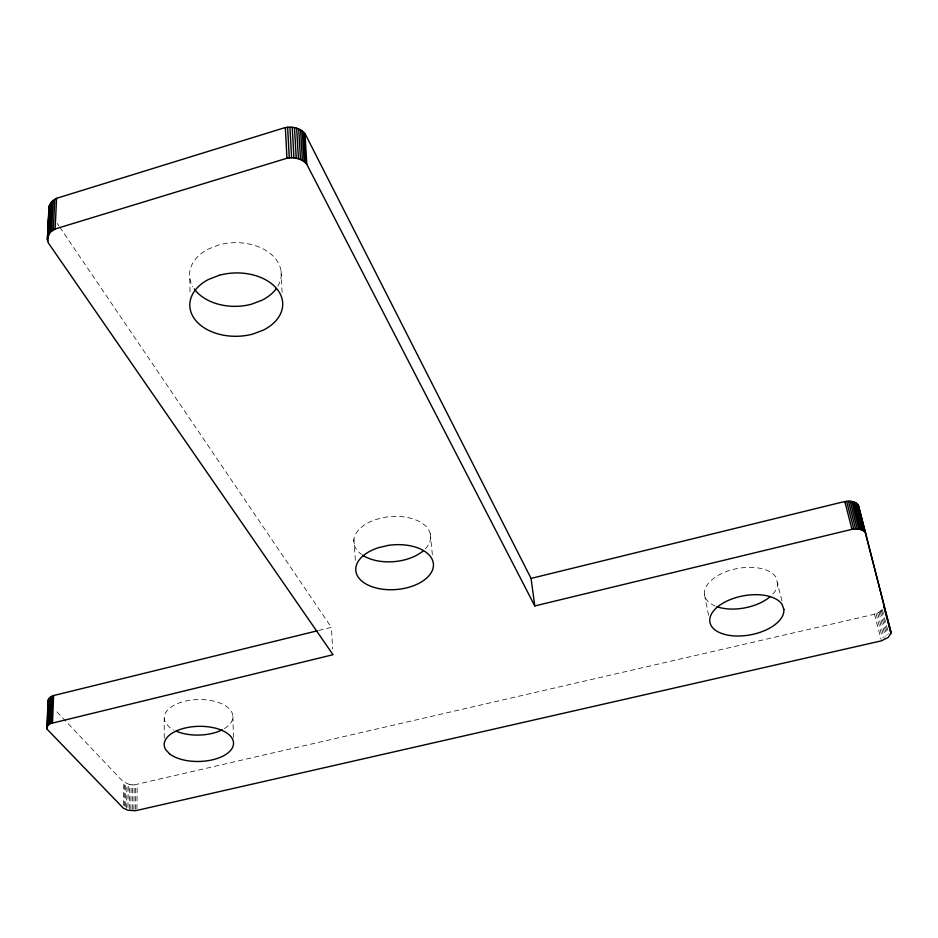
<?xml version="1.0" encoding="UTF-8"?>
<svg xmlns="http://www.w3.org/2000/svg" width="938" height="938" viewBox="0 0 938 938"><rect width="100%" height="100%" fill="white"/><g stroke="black" fill="none" stroke-linecap="round" stroke-linejoin="round"><path stroke-width="0.7" stroke-dasharray="4.69 3.52" d="M164.232 738.183L164.244 718.567M133.9 809.388L134.181 784.918L872.856 614.601L879 612.256L883.068 608.774M135.435 809.295L135.705 784.836M136.936 809.107L137.194 784.649M129.35 809.072L129.667 784.602L123.066 781.647L55.319 710.172M130.828 809.271L131.132 784.801L129.667 784.602M132.352 809.377L132.645 784.907L131.132 784.801M124.367 805.965L124.707 782.913M125.434 806.504L125.762 783.453M126.618 808.404L126.958 783.922M127.955 807.337L128.26 784.297M123.453 805.379L123.804 782.304M318.639 630.488L331.395 627.37L332.685 648.955M132.645 784.907L134.181 784.918M57.288 223.467L58.93 225.894M59.751 227.102L331.395 627.37M781.929 600.906L776.007 577.327A37.168 20.038 -10.8 0 0 721.639 573.599A37.168 20.038 -10.8 0 0 715.624 606.229M882.318 609.7L888.591 633.607M881.38 610.603L887.641 634.498M880.266 611.459L886.516 635.354M879 612.256L885.238 636.14M877.605 612.971L884.182 638.262M876.092 613.616L882.295 637.488M874.497 614.155L881.052 639.435M704.473 594.657L708.718 616.078M430.272 533.757L432.359 554.827M353.896 539.256L355.479 561.768M281.095 271.328L282.115 292.808M232.917 716.55L233.398 737.503M189.886 278.844L190.027 294.638M425.301 548.824A38.552 22.594 -4.8 0 0 423.976 524.6A38.552 22.594 -4.8 0 0 386.034 517.096L376.279 519.382A38.552 22.594 -4.8 0 0 361.447 554.393M277.824 286.266A45.88 31.845 -0.9 0 0 268.104 251.912A45.88 31.845 -0.9 0 0 218.671 244.994L208.025 249.18A45.88 31.845 -0.9 0 0 192.9 286.84M777.719 582.334A37.168 20.038 -10.8 0 1 771.247 595.712M224.417 728.568A34.354 17.763 -1.3 0 0 205.727 699.807A34.354 17.763 -1.3 0 0 165.745 723.104L169.461 727.243A34.354 17.763 -1.3 0 0 173.858 730.081"/><path stroke-width="1.41" d="M50.007 723.69L333.037 654.712L48.307 242.895L47.404 239.718L49.233 205.891L51.801 201.541L56.585 198.317L283.135 128.189C291.108 125.751 301.567 127.638 305.929 135.389L531.072 578.406L842.981 501.936C848.058 500.833 855.022 500.4 858.352 505.219L891.1 632.74L888.38 637.312L881.415 640.842L135.424 810.737L127.92 810.221L123.417 808.251L47.135 729.225L47.533 725.871L50.007 723.69L51.121 696.653L53.607 695.539L317.22 630.84M51.191 723.104L52.294 696.055M52.516 722.588L53.607 695.539M46.912 728.38L48.037 700.522L51.121 696.653M47.135 729.225L48.248 699.678M47.533 725.871L48.67 698.845M48.108 717.265L48.284 713.009M48.166 725.086L49.304 698.06M48.999 724.359L50.124 697.321M47.392 238.111L50.277 232.19L55.119 228.978L56.585 198.317M51.672 230.971L53.173 200.31M53.29 229.892L54.779 199.231M47.404 239.718L48.952 207.474M47.674 236.528L49.233 205.891M47.709 241.324L48.295 229.658M48.741 220.911L48.952 209.092M48.26 235.004L49.808 204.355M49.128 233.55L50.675 202.889M50.277 232.19L51.801 201.541M55.119 228.978L286.958 158.241C293.981 156.904 302.247 158.534 306.843 164.408L534.789 605.936L851.985 529.325C856.617 528.68 862.737 528.61 865.668 532.936M858.352 505.219L883.948 605.104M857.754 504.327L865.059 532.057M856.933 503.518L864.238 531.26M884.053 605.983L891.1 632.74M883.936 606.898L890.983 633.642M855.902 502.827L863.206 530.568M854.694 502.24L861.987 529.993M853.31 501.783L860.592 529.536M851.786 501.455L859.044 529.22M850.145 501.267L857.391 529.032M48.272 702.234L48.037 700.522M848.409 501.22L855.644 528.985M846.615 501.314L853.826 529.091M844.798 501.56L851.985 529.325M531.072 578.406L534.789 605.936M304.967 133.829L306.843 164.408M303.748 132.387L305.612 162.966M302.282 131.085L304.123 161.664M300.594 129.936L302.411 160.527M298.718 128.963L300.512 159.554M296.666 128.189L298.436 158.792M294.497 127.638L296.232 158.229M292.246 127.287L293.946 157.901M289.936 127.181L291.612 157.783M287.626 127.287L289.267 157.901M285.34 127.627L286.958 158.241M423.097 550.899A38.552 22.594 -4.8 0 1 362.678 555.249M770.309 596.556A37.168 20.038 -10.8 0 1 717.019 606.745M222.165 729.823A34.354 17.763 -1.3 0 1 176.227 731.194M276.3 288.587A45.88 31.845 -0.9 0 1 262.077 300.195L251.701 304.135A45.88 31.845 -0.9 0 1 194.295 288.986M219.328 275.268L208.541 279.442A46.454 31.681 -1 0 0 195.514 320.221A46.454 31.681 -1 0 0 252.744 334.08L263.261 330.141A46.454 31.681 -1 0 0 277.097 289.127A46.454 31.681 -1 0 0 219.328 275.268M388.379 545.388L378.53 547.663A38.95 22.395 -4.8 0 0 369.267 585.64A38.95 22.395 -4.8 0 0 431.996 571.183A38.95 22.395 -4.8 0 0 388.379 545.388M169.485 753.765L165.733 749.685A34.671 17.564 -1.4 0 1 203.628 726.411A34.671 17.564 -1.4 0 1 227.969 752.921A34.671 17.564 -1.4 0 1 169.485 753.765M783.863 609.477L782.151 604.518A37.543 19.827 -10.6 0 0 721.709 603.931A37.543 19.827 -10.6 0 0 732.719 635.8A37.543 19.827 -10.6 0 0 783.863 609.477"/></g></svg>
